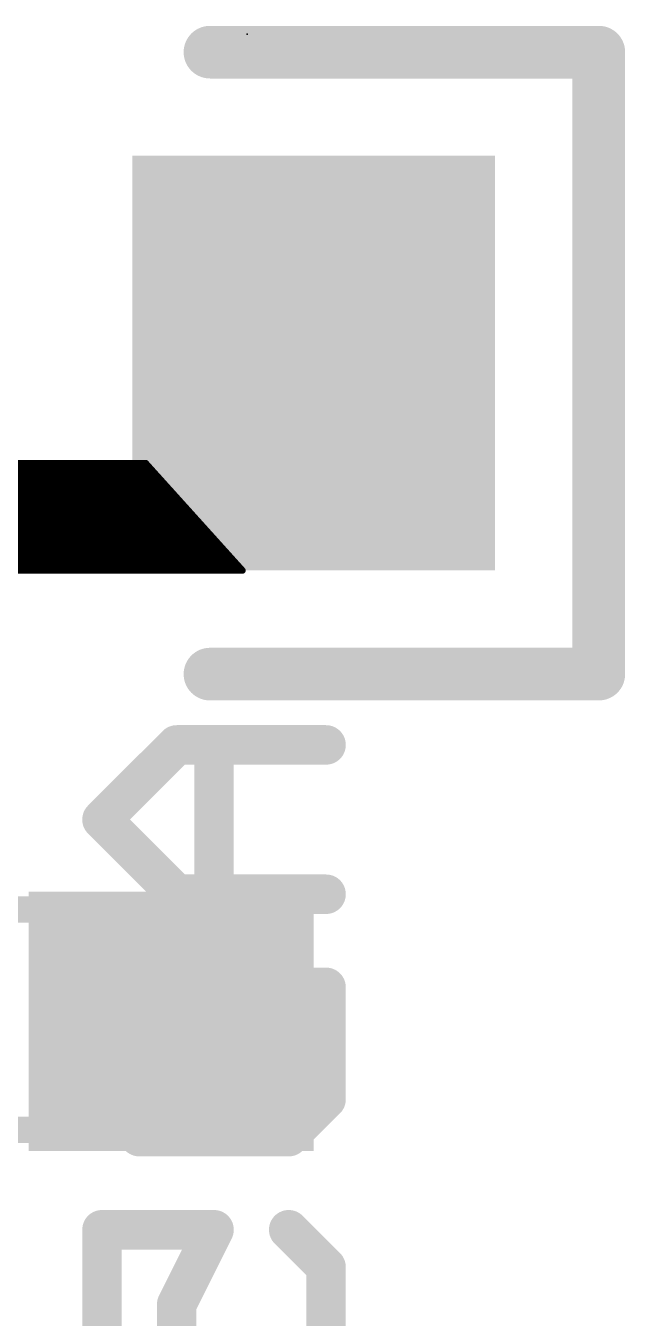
# Model space of a CAD drawing. Extents: x -4.1 to 20.4, y -14 to 28.1.
# Drawn here: x 10.45 to 12.762, y 17.905 to 22.892 of the extents above; entities that cross this region are included whole.
import ezdxf

# ---------------------------------------------------------------- set-up
doc = ezdxf.new("R2010")
doc.units = 0
for name, color, linetype in [('1', 12, 'CONTINUOUS'), ('21', 41, 'CONTINUOUS'), ('22', 40, 'CONTINUOUS'), ('24', 53, 'CONTINUOUS'), ('51', 53, 'CONTINUOUS')]:
    doc.layers.add(name, color=color, linetype=linetype)

# ---------------------------------------------------------------- blocks, each defined once
blk = doc.blocks.new('RECT')
blk.add_solid([(-0.5, -0.5), (0.5, -0.5), (-0.5, 0.5), (0.5, 0.5)])

msp = doc.modelspace()

# ---------------------------------------------------------------- linework, layer by layer
at = {"layer": '21', "const_width": 0.2032}
for points in [[(11.16, 22.79), (12.66, 22.79)], [(12.66, 22.79), (12.66, 20.39)], [(12.66, 20.39), (11.16, 20.39)]]:
    msp.add_lwpolyline(points, dxfattribs=at)
at = {"layer": '21', "const_width": 0.1016}
for points in [[(11.16, 22.8408, 1), (11.16, 22.7392)], [(12.7108, 22.79, 1), (12.6092, 22.79)], [(12.66, 22.7392, 1), (12.66, 22.8408)], [(11.16, 20.4408, 1), (11.16, 20.3392)], [(12.66, 20.3392, 1), (12.66, 20.4408)], [(12.6092, 20.39, 1), (12.7108, 20.39)]]:
    msp.add_lwpolyline(points, format="xyb", dxfattribs=at)
at = {"layer": '22'}
for points, const_width in [([(8.8506, 21.1836), (10.9301, 21.1836)], 0.0254), ([(10.9118, 21.2039), (8.8544, 21.2039)], 0.0254), ([(11.2852, 20.7899), (10.9118, 21.2039)], 0.0254), ([(8.8409, 21.1328), (10.9759, 21.1328)], 0.0254), ([(8.8457, 21.1582), (10.953, 21.1582)], 0.0254), ([(8.8313, 21.082), (11.0217, 21.082)], 0.0254), ([(8.8361, 21.1074), (10.9988, 21.1074)], 0.0254), ([(8.8265, 21.0566), (11.0447, 21.0566)], 0.0254), ([(8.8169, 21.0058), (11.0905, 21.0058)], 0.0254), ([(8.8217, 21.0312), (11.0676, 21.0312)], 0.0254), ([(8.8073, 20.955), (11.1363, 20.955)], 0.0254), ([(8.8121, 20.9804), (11.1134, 20.9804)], 0.0254), ([(8.7976, 20.9042), (11.1821, 20.9042)], 0.0254), ([(8.8025, 20.9296), (11.1592, 20.9296)], 0.0254), ([(8.788, 20.8534), (11.2279, 20.8534)], 0.0254), ([(8.7928, 20.8788), (11.205, 20.8788)], 0.0254), ([(8.7832, 20.828), (11.2508, 20.828)], 0.0254), ([(9.7132, 20.8026), (11.2737, 20.8026)], 0.0254), ([(9.8552, 20.7899), (11.2852, 20.7899)], 0.0254), ([(11.0316, 20.1168), (10.7435, 19.8287)], 0.1524), ([(11.6078, 20.1168), (11.0316, 20.1168)], 0.1524), ([(11.1756, 20.1168), (11.1756, 19.5406)], 0.1524), ([(10.7435, 19.8287), (11.0316, 19.5406)], 0.1524), ([(11.0316, 19.5406), (11.6078, 19.5406)], 0.1524), ([(10.7435, 19.1813), (11.6078, 19.1813)], 0.1524), ([(10.7435, 18.7491), (10.7435, 19.1813)], 0.1524), ([(11.6078, 19.1813), (11.6078, 18.7491)], 0.1524), ([(10.8875, 18.6051), (10.7435, 18.7491)], 0.1524), ([(11.6078, 18.7491), (11.4637, 18.6051)], 0.1524), ([(11.4637, 18.6051), (10.8875, 18.6051)], 0.1524), ([(10.7435, 17.6695), (10.7435, 18.2458)], 0.1524), ([(10.7435, 18.2458), (11.1756, 18.2458)], 0.1524), ([(11.1756, 18.2458), (11.0316, 17.9577)], 0.1524), ([(11.6078, 18.1017), (11.4637, 18.2458)], 0.1524), ([(11.6078, 17.8136), (11.6078, 18.1017)], 0.1524), ([(11.0316, 17.9577), (11.0316, 17.8136)], 0.1524)]:
    msp.add_lwpolyline(points, dxfattribs=dict(at, const_width=const_width))
for points, const_width in [([(10.9165, 21.2082, 1), (10.9071, 21.1996)], 0.0127), ([(10.9118, 21.1975, 1), (10.9118, 21.2103)], 0.0127), ([(10.9301, 21.1773, 1), (10.9301, 21.19)], 0.0127), ([(10.953, 21.1518, 1), (10.953, 21.1646)], 0.0127), ([(10.9759, 21.1264, 1), (10.9759, 21.1392)], 0.0127), ([(10.9988, 21.1011, 1), (10.9988, 21.1138)], 0.0127), ([(11.0217, 21.0756, 1), (11.0217, 21.0884)], 0.0127), ([(11.0447, 21.0502, 1), (11.0447, 21.063)], 0.0127), ([(11.0676, 21.0249, 1), (11.0676, 21.0376)], 0.0127), ([(11.0905, 20.9994, 1), (11.0905, 21.0122)], 0.0127), ([(11.1134, 20.974, 1), (11.1134, 20.9868)], 0.0127), ([(11.1363, 20.9487, 1), (11.1363, 20.9614)], 0.0127), ([(11.1592, 20.9232, 1), (11.1592, 20.936)], 0.0127), ([(11.1821, 20.8978, 1), (11.1821, 20.9106)], 0.0127), ([(11.205, 20.8725, 1), (11.205, 20.8852)], 0.0127), ([(11.2279, 20.847, 1), (11.2279, 20.8598)], 0.0127), ([(11.2508, 20.8216, 1), (11.2508, 20.8344)], 0.0127), ([(11.2737, 20.7963, 1), (11.2737, 20.809)], 0.0127), ([(11.2805, 20.7856, 1), (11.2899, 20.7942)], 0.0127), ([(11.2852, 20.7835, 1), (11.2852, 20.7963)], 0.0127), ([(11.0316, 20.1549, 1), (11.0316, 20.0787)], 0.0762), ([(11.0585, 20.0899, 1), (11.0046, 20.1437)], 0.0762), ([(11.2137, 20.1168, 1), (11.1375, 20.1168)], 0.0762), ([(11.6078, 20.0787, 1), (11.6078, 20.1549)], 0.0762), ([(10.7704, 19.8556, 1), (10.7165, 19.8017)], 0.0762), ([(10.7165, 19.8556, 1), (10.7704, 19.8017)], 0.0762), ([(11.0316, 19.5787, 1), (11.0316, 19.5025)], 0.0762), ([(11.0046, 19.5136, 1), (11.0585, 19.5675)], 0.0762), ([(11.6078, 19.5025, 1), (11.6078, 19.5787)], 0.0762), ([(11.1375, 19.5406, 1), (11.2137, 19.5406)], 0.0762), ([(10.7435, 19.2194, 1), (10.7435, 19.1432)], 0.0762), ([(10.7816, 19.1813, 1), (10.7054, 19.1813)], 0.0762), ([(11.6459, 19.1813, 1), (11.5697, 19.1813)], 0.0762), ([(11.6078, 19.1432, 1), (11.6078, 19.2194)], 0.0762), ([(10.7704, 18.7761, 1), (10.7165, 18.7222)], 0.0762), ([(11.6347, 18.7222, 1), (11.5809, 18.7761)], 0.0762), ([(10.7054, 18.7491, 1), (10.7816, 18.7491)], 0.0762), ([(11.5697, 18.7491, 1), (11.6459, 18.7491)], 0.0762), ([(10.8875, 18.6432, 1), (10.8875, 18.567)], 0.0762), ([(10.8606, 18.5781, 1), (10.9145, 18.632)], 0.0762), ([(11.4368, 18.632, 1), (11.4907, 18.5781)], 0.0762), ([(11.4637, 18.567, 1), (11.4637, 18.6432)], 0.0762), ([(10.7816, 18.2458, 1), (10.7054, 18.2458)], 0.0762), ([(10.7435, 18.2839, 1), (10.7435, 18.2077)], 0.0762), ([(11.2097, 18.2287, 1), (11.1416, 18.2628)], 0.0762), ([(11.1756, 18.2077, 1), (11.1756, 18.2839)], 0.0762), ([(11.4907, 18.2727, 1), (11.4368, 18.2188)], 0.0762), ([(11.6459, 18.1017, 1), (11.5697, 18.1017)], 0.0762), ([(11.5809, 18.0748, 1), (11.6347, 18.1286)], 0.0762), ([(11.0697, 17.9577, 1), (10.9935, 17.9577)], 0.0762), ([(10.9975, 17.9747, 1), (11.0657, 17.9406)], 0.0762)]:
    msp.add_lwpolyline(points, format="xyb", dxfattribs=dict(at, const_width=const_width))
at = {"layer": '24'}
msp.add_point((11.303, 22.86), dxfattribs=at)
at = {"layer": '51', "const_width": 0.1016}
for points in [[(9.804, 19.482), (10.516, 19.482)], [(9.804, 18.631), (10.516, 18.631)]]:
    msp.add_lwpolyline(points, dxfattribs=at)
at = {"layer": '51', "const_width": 0.0508}
for points in [[(10.516, 19.4566, 1), (10.516, 19.5074)], [(10.516, 18.6056, 1), (10.516, 18.6564)]]:
    msp.add_lwpolyline(points, format="xyb", dxfattribs=at)

# ---------------------------------------------------------------- block references
at = {"layer": '1', "xscale": 1.6, "yscale": 1.4, "rotation": 270}
msp.add_blockref('RECT', (11.56, 21.59), dxfattribs=at)
at = {"layer": '1', "xscale": 1.1}
msp.add_blockref('RECT', (11.01, 19.05), dxfattribs=at)
at = {"layer": '51', "xscale": 0.5001, "yscale": 0.95}
msp.add_blockref('RECT', (10.7402, 19.0551), dxfattribs=at)

doc.saveas('drawing.dxf')
